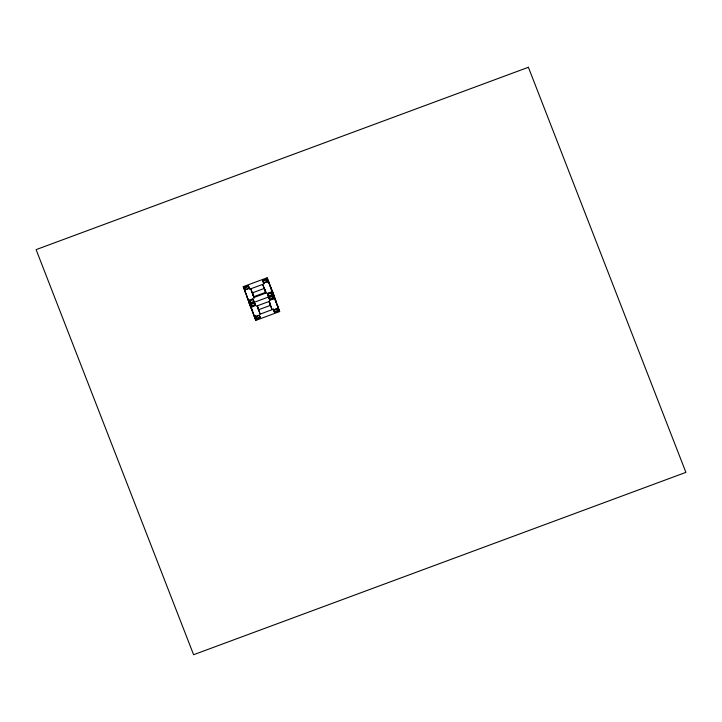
<?xml version="1.0" encoding="UTF-8"?>
<svg xmlns="http://www.w3.org/2000/svg" width="722" height="722" viewBox="0 0 722 722"><rect width="100%" height="100%" fill="white"/><g stroke="black" fill="none" stroke-linecap="round" stroke-linejoin="round"><path stroke-width="1.08" d="M273.485 294.107L279.658 311.552L255.778 320.397L243.26 286.643L267.14 277.799L273.476 294.161M248.341 285.741L249.586 289.179L249.27 288.358L245.688 289.684L244.758 287.067L248.341 285.741L249.298 288.186M266.256 279.107L262.673 280.434L263.593 283.051L267.176 281.724L266.256 279.107L267.203 281.553M243.883 288.331L248.657 286.562M262.988 281.255L266.571 279.928M249.307 288.132L245.724 289.459L244.758 287.067M263.629 282.825L267.212 281.499L267.519 282.374M262.709 284.369L265.804 293.087L253.864 297.509L250.769 288.791L262.709 284.369L265.886 292.518M253.9 301.444L250.317 302.771L249.397 300.153L252.98 298.827L254.216 302.256L252.98 298.827M270.885 292.193L271.815 294.811L268.232 296.137L267.302 293.52L270.885 292.193L271.833 294.639M270.172 292.726L267.492 293.728L269.802 300.262L273.385 298.935L272.465 296.327M249.713 300.966L253.296 299.639M267.618 294.332L272.393 292.563L276.526 303.114L272.519 291.715M249.433 304.079L273.313 295.235L279.658 311.552M250.949 304.458L254.532 303.132L255.48 305.568L251.897 306.904L250.958 304.404L251.779 306.263L254.469 305.271M268.855 297.825L272.438 296.498L273.385 298.935M255.173 304.702L250.399 306.471L246.392 295.081M272.104 309.684L268.927 301.525L256.987 305.947L260.164 314.106L272.104 309.684L269.18 301.444M277.194 308.727L273.611 310.054L273.304 309.187L274.568 312.509L278.15 311.182L277.23 308.502L273.647 309.828L273.331 309.016L274.568 312.509M256.346 318.267L259.929 316.94L259.315 315.144L255.732 316.471L255.417 315.649L256.653 319.142L260.236 317.815L259.929 316.94M274.252 311.633L279.035 309.864M269.496 299.395L273.078 298.069M254.613 303.032L255.362 304.937M268.692 282.103L269.64 284.549L268.719 281.932M274.396 296.778L270.272 286.237L274.279 297.626M278.105 307.247L277.158 304.801L278.078 307.419M277.203 308.673L278.15 311.182M267.302 293.52L269.676 299.639L273.259 298.312L272.519 296.408M268.548 296.95L269.802 300.262M264.342 288.159L265.922 292.239L253.982 296.661L252.402 292.581M268.972 301.245L270.56 305.316L258.62 309.738L257.032 305.668M250.769 288.791L254.343 297.96M260.236 317.815L259.297 315.306L255.705 316.687L255.398 315.821L256.653 319.142M249.397 300.153L250.344 302.599M243.26 286.643L249.559 303.24M252.249 310.938L248.512 301.408M267.14 277.799L273.313 295.235M271.075 292.401L271.797 294.432M269.396 301.652L270.425 304.558M266.012 293.294L264.297 288.448L252.357 292.87L254.072 297.717M257.456 306.074L258.828 309.946M257.24 305.866L260.164 314.106M254.55 302.96L255.48 305.568M245.074 287.888L245.697 289.63M249.577 300.361L250.326 302.717M250.967 304.287L251.897 306.904M249.965 303.98L255.778 320.397M248.946 301.435L252.303 310.992M253.278 313.646L255.155 318.709M244.839 290.776L245.76 293.394M528.396 67.281L36.1 249.632L193.604 654.719L685.9 472.368L528.396 67.281M263.936 283.701L262.682 280.38L263.936 283.701"/></g></svg>
